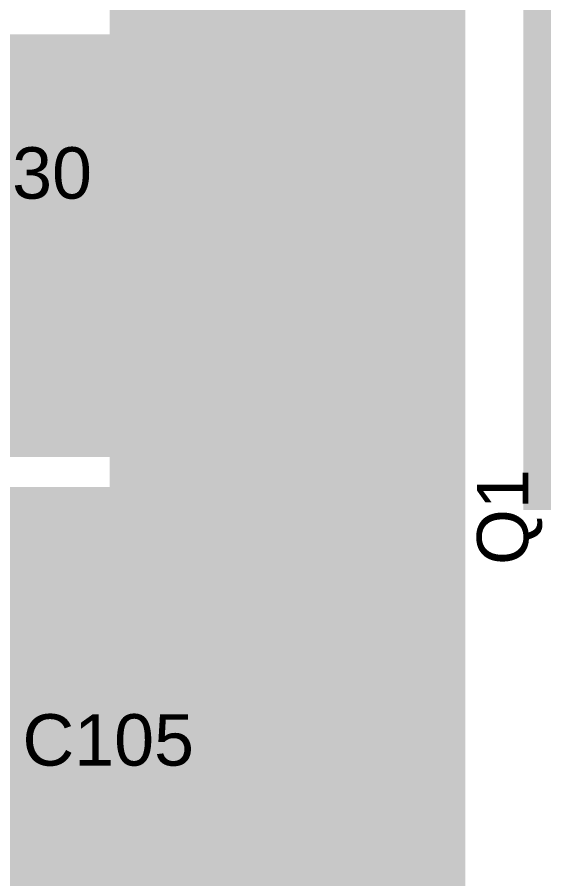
# Model space of a CAD drawing. Header units: inches. Extents: x 68 to 568, y 3 to 460.
# Drawn here: x 183.79 to 194.21, y 280.55 to 297.57 of the extents above; entities that cross this region are included whole.
import ezdxf

# ---------------------------------------------------------------- set-up
doc = ezdxf.new("R2010")
doc.units = ezdxf.units.IN
for name, color, linetype in [('Bottom Layer', 5, 'Continuous'), ('Top Layer', 1, 'Continuous'), ('Top Overlay', 2, 'Continuous')]:
    doc.layers.add(name, color=color, linetype=linetype)
doc.styles.add('Arial', font='', dxfattribs={"height": 0.2})
doc.styles.get('Arial').set_extended_font_data('Arial')

msp = doc.modelspace()

# ---------------------------------------------------------------- hatches: boundary and pattern name
at = {"layer": 'Bottom Layer'}
for points in [[(185.623, 287.833), (192.659, 287.833), (192.659, 328.193), (185.623, 328.193)], [(188.214, 263.512), (192.659, 263.512), (192.659, 315.087), (188.214, 315.087)], [(193.802, 287.833), (213.335, 287.833), (213.335, 314.147), (193.802, 314.147)]]:
    msp.add_hatch(color=5, dxfattribs=at).paths.add_polyline_path(points)
at = {"layer": 'Top Layer'}
for points in [[(178.285, 292.379), (192.659, 292.379), (192.659, 297.231), (178.285, 297.231)], [(181.575, 288.881), (192.659, 288.881), (192.659, 297.231), (181.575, 297.231)], [(180.983, 288.29), (192.659, 288.29), (192.659, 272.026), (180.408, 272.026), (179.833, 271.451), (179.833, 267.837), (178.283, 267.837), (178.283, 271.438), (177.183, 272.538), (177.183, 284.615), (175.539, 286.258), (175.539, 291.871), (180.983, 291.871)]]:
    msp.add_hatch(color=1, dxfattribs=at).paths.add_polyline_path(points)

# ---------------------------------------------------------------- texts
at = {"layer": 'Top Overlay', "style": 'Arial'}
for s, p in [('D30', (182.669, 293.987)), ('C105', (183.897, 282.785))]:
    msp.add_text(s, height=1.016, dxfattribs=at).set_placement(p)
msp.add_text('Q1', height=1.016, rotation=90, dxfattribs=at).set_placement((193.903, 286.749))

doc.saveas('drawing.dxf')
